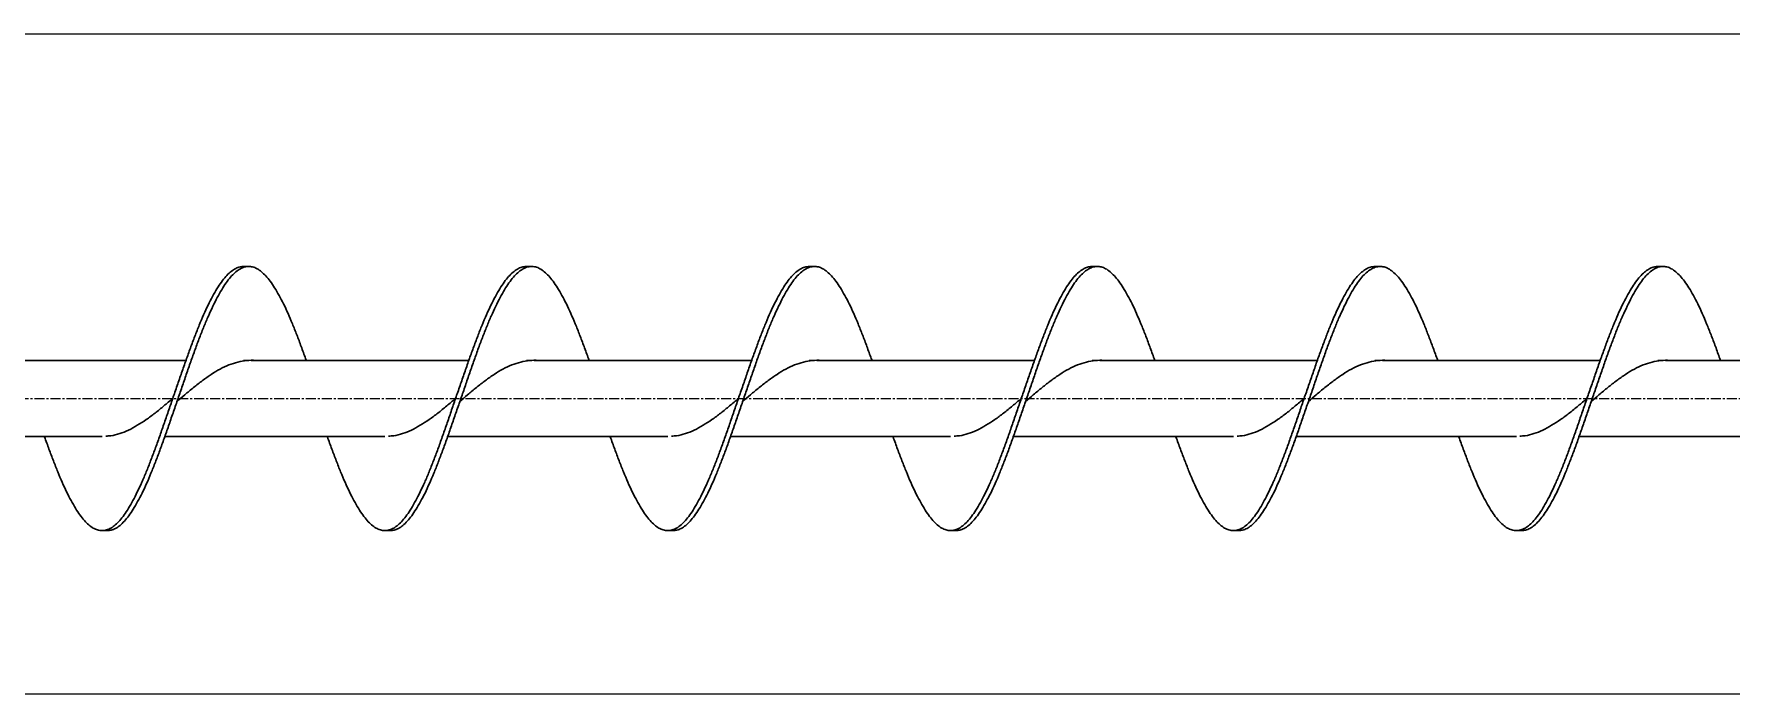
# Model space of a CAD drawing. Header units: millimetres. Extents: x 438860 to 442520, y -109839 to -107350.
# Drawn here: x 440102 to 441182, y -107770 to -107350 of the extents above; entities that cross this region are included whole.
import ezdxf
from ezdxf.lldxf.tags import DXFTag

# ---------------------------------------------------------------- set-up
doc = ezdxf.new("R2010")
doc.units = ezdxf.units.MM
doc.linetypes.add('CENTER', pattern=[50.8, 31.75, -6.35, 6.35, -6.35])
doc.layers.add('CENTRO', color=3, linetype='CENTER', lineweight=9)
doc.layers.add('CONTORNO 02', color=5, linetype='CONTINUOUS', lineweight=30)
doc.layers.add('TRACEJADA 02', color=2, linetype='DASHED')
tags = doc.linetypes.add('DASHED', pattern=[19.05, 12.7, -6.35]).pattern_tags.tags
tags[6:7] = [DXFTag(74, 4), DXFTag(75, 0), DXFTag(340, '0'), DXFTag(46, 0.0), DXFTag(50, 0.0), DXFTag(44, 0.0), DXFTag(45, 0.0)]
tags[4:5] = [DXFTag(74, 4), DXFTag(75, 0), DXFTag(340, '0'), DXFTag(46, 0.0), DXFTag(50, 0.0), DXFTag(44, 0.0), DXFTag(45, 0.0)]

msp = doc.modelspace()

# ---------------------------------------------------------------- linework, layer by layer
at = {"layer": 'CENTRO', "ltscale": 0.2}
msp.add_line((439015.7, -107582), (442305.7, -107582), dxfattribs=at)
at = {"layer": 'CONTORNO 02'}
for p, q in [((440199.1, -107557.8), (440060.7, -107557.8)), ((440237.8, -107557.8), (440235.8, -107557.8)), ((440379.1, -107557.8), (440240.7, -107557.8)), ((440417.8, -107557.8), (440415.8, -107557.8)), ((440559.1, -107557.8), (440420.7, -107557.8)), ((440597.8, -107557.8), (440595.8, -107557.8)), ((440739.1, -107557.8), (440600.7, -107557.8)), ((440777.8, -107557.8), (440775.8, -107557.8)), ((440919.1, -107557.8), (440780.7, -107557.8)), ((440957.8, -107557.8), (440955.8, -107557.8)), ((441099.1, -107557.8), (440960.7, -107557.8)), ((441137.8, -107557.8), (441135.8, -107557.8)), ((441279.1, -107557.8), (441140.7, -107557.8)), ((440005.8, -107606.1), (440145.8, -107606.1)), ((440185.8, -107606.1), (440325.8, -107606.1)), ((440365.8, -107606.1), (440505.8, -107606.1)), ((440545.8, -107606.1), (440685.8, -107606.1)), ((440725.8, -107606.1), (440865.8, -107606.1)), ((440905.8, -107606.1), (441045.8, -107606.1)), ((441085.8, -107606.1), (441225.8, -107606.1))]:
    msp.add_line(p, q, dxfattribs=at)
for points, knots in [([(440235.7, -107498), (440234.8, -107498), (440232.9, -107498.2), (440230.1, -107499.5), (440227.3, -107501.5), (440224.5, -107504.2), (440221.7, -107507.8), (440218.9, -107512), (440216.1, -107516.9), (440213.2, -107522.5), (440210.4, -107528.6), (440207.6, -107535.2), (440204.8, -107542.3), (440202, -107549.8), (440199.2, -107557.5), (440196.4, -107565.6), (440193.6, -107573.7), (440190.7, -107582), (440187.9, -107590.2), (440185.1, -107598.4), (440182.3, -107606.4), (440179.5, -107614.2), (440176.7, -107621.6), (440173.9, -107628.7), (440171.1, -107635.3), (440168.2, -107641.5), (440165.4, -107647), (440162.6, -107651.9), (440159.8, -107656.2), (440157, -107659.7), (440154.2, -107662.5), (440151.4, -107664.5), (440148.6, -107665.7), (440145.7, -107666.1), (440142.9, -107665.7), (440140.1, -107664.5), (440137.3, -107662.5), (440134.5, -107659.7), (440131.7, -107656.2), (440128.9, -107651.9), (440126.1, -107647), (440123.2, -107641.5), (440120.4, -107635.3), (440117.6, -107628.7), (440114.8, -107621.6), (440112, -107614.2), (440110.1, -107608.9), (440109.1, -107606.2), (440109.1, -107606.1)], [0, 0, 0, 0, 0.022207, 0.044413, 0.06662, 0.088826, 0.111033, 0.133239, 0.155446, 0.177652, 0.199859, 0.222066, 0.244272, 0.266479, 0.288685, 0.310892, 0.333098, 0.355305, 0.377511, 0.399718, 0.421925, 0.444131, 0.466338, 0.488544, 0.510751, 0.532957, 0.555164, 0.57737, 0.599577, 0.621784, 0.64399, 0.666197, 0.688403, 0.71061, 0.732816, 0.755023, 0.777229, 0.799436, 0.821642, 0.843849, 0.866056, 0.888262, 0.910468, 0.932675, 0.954883, 0.977089, 0.999293, 1, 1, 1, 1]), ([(440275.8, -107557.8), (440275.6, -107557.4), (440274.5, -107554.4), (440272.5, -107548.8), (440269.7, -107541.4), (440266.9, -107534.4), (440264.1, -107527.8), (440261.3, -107521.7), (440258.4, -107516.3), (440255.6, -107511.4), (440252.8, -107507.3), (440250, -107503.8), (440247.2, -107501.2), (440244.4, -107499.2), (440241.6, -107498.1), (440238.8, -107497.8), (440235.9, -107498.3), (440233.1, -107499.7), (440230.3, -107501.8), (440227.5, -107504.6), (440224.7, -107508.3), (440221.9, -107512.6), (440219.1, -107517.6), (440216.3, -107523.2), (440213.4, -107529.4), (440210.6, -107536.1), (440207.8, -107543.2), (440205, -107550.7), (440202.2, -107558.5), (440199.4, -107566.6), (440196.6, -107574.7), (440193.8, -107583), (440190.9, -107591.2), (440188.1, -107599.4), (440185.3, -107607.4), (440182.5, -107615.1), (440179.7, -107622.5), (440176.9, -107629.6), (440174.1, -107636.1), (440171.3, -107642.2), (440168.4, -107647.7), (440165.6, -107652.5), (440162.8, -107656.7), (440160, -107660.1), (440157.2, -107662.8), (440154.4, -107664.7), (440151.7, -107665.8), (440149.9, -107665.9), (440149.1, -107665.9)], [0, 0, 0, 0, 0.003444, 0.025642, 0.047843, 0.070045, 0.092246, 0.114446, 0.136647, 0.158848, 0.181048, 0.203249, 0.22545, 0.24765, 0.269851, 0.292052, 0.314253, 0.336453, 0.358654, 0.380855, 0.403055, 0.425256, 0.447457, 0.469657, 0.491858, 0.514059, 0.53626, 0.55846, 0.580661, 0.602862, 0.625062, 0.647263, 0.669464, 0.691665, 0.713865, 0.736066, 0.758267, 0.780467, 0.802668, 0.824869, 0.84707, 0.86927, 0.891471, 0.913672, 0.935872, 0.958073, 0.980274, 1, 1, 1, 1]), ([(440239.1, -107498), (440238.5, -107498), (440237.4, -107498), (440236.3, -107498), (440235.7, -107498)], [0, 0, 0, 0, 0.5000007, 1, 1, 1, 1]), ([(440415.7, -107498), (440414.8, -107498), (440412.9, -107498.2), (440410.1, -107499.5), (440407.3, -107501.5), (440404.5, -107504.2), (440401.7, -107507.8), (440398.9, -107512), (440396.1, -107516.9), (440393.2, -107522.5), (440390.4, -107528.6), (440387.6, -107535.2), (440384.8, -107542.3), (440382, -107549.8), (440379.2, -107557.5), (440376.4, -107565.6), (440373.6, -107573.7), (440370.7, -107582), (440367.9, -107590.2), (440365.1, -107598.4), (440362.3, -107606.4), (440359.5, -107614.2), (440356.7, -107621.6), (440353.9, -107628.7), (440351.1, -107635.3), (440348.2, -107641.5), (440345.4, -107647), (440342.6, -107651.9), (440339.8, -107656.2), (440337, -107659.7), (440334.2, -107662.5), (440331.4, -107664.5), (440328.6, -107665.7), (440325.7, -107666.1), (440322.9, -107665.7), (440320.1, -107664.5), (440317.3, -107662.5), (440314.5, -107659.7), (440311.7, -107656.2), (440308.9, -107651.9), (440306.1, -107647), (440303.2, -107641.5), (440300.4, -107635.3), (440297.6, -107628.7), (440294.8, -107621.6), (440292, -107614.2), (440290.1, -107608.9), (440289.1, -107606.2), (440289.1, -107606.1)], [0, 0, 0, 0, 0.022207, 0.044413, 0.06662, 0.088826, 0.111033, 0.133239, 0.155446, 0.177652, 0.199859, 0.222066, 0.244272, 0.266479, 0.288685, 0.310892, 0.333098, 0.355305, 0.377511, 0.399718, 0.421925, 0.444131, 0.466338, 0.488544, 0.510751, 0.532957, 0.555164, 0.57737, 0.599577, 0.621784, 0.64399, 0.666197, 0.688403, 0.71061, 0.732816, 0.755023, 0.777229, 0.799436, 0.821642, 0.843849, 0.866056, 0.888262, 0.910468, 0.932675, 0.954883, 0.977089, 0.999293, 1, 1, 1, 1]), ([(440455.8, -107557.8), (440455.6, -107557.4), (440454.5, -107554.4), (440452.5, -107548.8), (440449.7, -107541.4), (440446.9, -107534.4), (440444.1, -107527.8), (440441.3, -107521.7), (440438.4, -107516.3), (440435.6, -107511.4), (440432.8, -107507.3), (440430, -107503.8), (440427.2, -107501.2), (440424.4, -107499.2), (440421.6, -107498.1), (440418.8, -107497.8), (440415.9, -107498.3), (440413.1, -107499.7), (440410.3, -107501.8), (440407.5, -107504.6), (440404.7, -107508.3), (440401.9, -107512.6), (440399.1, -107517.6), (440396.3, -107523.2), (440393.4, -107529.4), (440390.6, -107536.1), (440387.8, -107543.2), (440385, -107550.7), (440382.2, -107558.5), (440379.4, -107566.6), (440376.6, -107574.7), (440373.8, -107583), (440370.9, -107591.2), (440368.1, -107599.4), (440365.3, -107607.4), (440362.5, -107615.1), (440359.7, -107622.5), (440356.9, -107629.6), (440354.1, -107636.1), (440351.3, -107642.2), (440348.4, -107647.7), (440345.6, -107652.5), (440342.8, -107656.7), (440340, -107660.1), (440337.2, -107662.8), (440334.4, -107664.7), (440331.7, -107665.8), (440329.9, -107665.9), (440329.1, -107665.9)], [0, 0, 0, 0, 0.003444, 0.025642, 0.047843, 0.070045, 0.092246, 0.114446, 0.136647, 0.158848, 0.181048, 0.203249, 0.22545, 0.24765, 0.269851, 0.292052, 0.314253, 0.336453, 0.358654, 0.380855, 0.403055, 0.425256, 0.447457, 0.469657, 0.491858, 0.514059, 0.53626, 0.55846, 0.580661, 0.602862, 0.625062, 0.647263, 0.669464, 0.691665, 0.713865, 0.736066, 0.758267, 0.780467, 0.802668, 0.824869, 0.84707, 0.86927, 0.891471, 0.913672, 0.935872, 0.958073, 0.980274, 1, 1, 1, 1]), ([(440419.1, -107498), (440418.5, -107498), (440417.4, -107498), (440416.3, -107498), (440415.7, -107498)], [0, 0, 0, 0, 0.5000007, 1, 1, 1, 1]), ([(440595.7, -107498), (440594.8, -107498), (440592.9, -107498.2), (440590.1, -107499.5), (440587.3, -107501.5), (440584.5, -107504.2), (440581.7, -107507.8), (440578.9, -107512), (440576.1, -107516.9), (440573.2, -107522.5), (440570.4, -107528.6), (440567.6, -107535.2), (440564.8, -107542.3), (440562, -107549.8), (440559.2, -107557.5), (440556.4, -107565.6), (440553.6, -107573.7), (440550.7, -107582), (440547.9, -107590.2), (440545.1, -107598.4), (440542.3, -107606.4), (440539.5, -107614.2), (440536.7, -107621.6), (440533.9, -107628.7), (440531.1, -107635.3), (440528.2, -107641.5), (440525.4, -107647), (440522.6, -107651.9), (440519.8, -107656.2), (440517, -107659.7), (440514.2, -107662.5), (440511.4, -107664.5), (440508.6, -107665.7), (440505.7, -107666.1), (440502.9, -107665.7), (440500.1, -107664.5), (440497.3, -107662.5), (440494.5, -107659.7), (440491.7, -107656.2), (440488.9, -107651.9), (440486.1, -107647), (440483.2, -107641.5), (440480.4, -107635.3), (440477.6, -107628.7), (440474.8, -107621.6), (440472, -107614.2), (440470.1, -107608.9), (440469.1, -107606.2), (440469.1, -107606.1)], [0, 0, 0, 0, 0.0222066, 0.0444131, 0.0666197, 0.0888262, 0.1110328, 0.1332393, 0.1554459, 0.1776524, 0.199859, 0.2220656, 0.2442721, 0.2664786, 0.2886852, 0.3108918, 0.3330983, 0.3553049, 0.3775114, 0.399718, 0.4219245, 0.4441311, 0.4663376, 0.4885442, 0.5107508, 0.5329573, 0.5551639, 0.5773704, 0.599577, 0.6217835, 0.6439901, 0.6661966, 0.6884032, 0.7106097, 0.7328163, 0.7550228, 0.7772294, 0.799436, 0.8216424, 0.843849, 0.8660558, 0.8882624, 0.9104684, 0.9326749, 0.9548827, 0.9770893, 0.9992932, 1, 1, 1, 1]), ([(440635.8, -107557.8), (440635.6, -107557.4), (440634.5, -107554.4), (440632.5, -107548.8), (440629.7, -107541.4), (440626.9, -107534.4), (440624.1, -107527.8), (440621.3, -107521.7), (440618.4, -107516.3), (440615.6, -107511.4), (440612.8, -107507.3), (440610, -107503.8), (440607.2, -107501.2), (440604.4, -107499.2), (440601.6, -107498.1), (440598.8, -107497.8), (440595.9, -107498.3), (440593.1, -107499.7), (440590.3, -107501.8), (440587.5, -107504.6), (440584.7, -107508.3), (440581.9, -107512.6), (440579.1, -107517.6), (440576.3, -107523.2), (440573.4, -107529.4), (440570.6, -107536.1), (440567.8, -107543.2), (440565, -107550.7), (440562.2, -107558.5), (440559.4, -107566.6), (440556.6, -107574.7), (440553.8, -107583), (440550.9, -107591.2), (440548.1, -107599.4), (440545.3, -107607.4), (440542.5, -107615.1), (440539.7, -107622.5), (440536.9, -107629.6), (440534.1, -107636.1), (440531.3, -107642.2), (440528.4, -107647.7), (440525.6, -107652.5), (440522.8, -107656.7), (440520, -107660.1), (440517.2, -107662.8), (440514.4, -107664.7), (440511.7, -107665.8), (440509.9, -107665.9), (440509.1, -107665.9)], [0, 0, 0, 0, 0.0034444, 0.0256423, 0.0478432, 0.0700451, 0.0922457, 0.1144459, 0.1366467, 0.1588476, 0.1810483, 0.2032489, 0.2254497, 0.2476504, 0.2698511, 0.2920518, 0.3142525, 0.3364532, 0.3586539, 0.3808546, 0.4030554, 0.4252561, 0.4474568, 0.4696575, 0.4918582, 0.5140589, 0.5362596, 0.5584603, 0.580661, 0.6028617, 0.6250624, 0.6472632, 0.6694639, 0.6916646, 0.7138653, 0.736066, 0.7582667, 0.7804674, 0.8026681, 0.8248688, 0.8470695, 0.8692703, 0.891471, 0.9136717, 0.9358724, 0.9580731, 0.9802738, 1, 1, 1, 1]), ([(440599.1, -107498), (440598.5, -107498), (440597.4, -107498), (440596.3, -107498), (440595.7, -107498)], [0, 0, 0, 0, 0.5000007, 1, 1, 1, 1]), ([(440775.7, -107498), (440774.8, -107498), (440772.9, -107498.2), (440770.1, -107499.5), (440767.3, -107501.5), (440764.5, -107504.2), (440761.7, -107507.8), (440758.9, -107512), (440756.1, -107516.9), (440753.2, -107522.5), (440750.4, -107528.6), (440747.6, -107535.2), (440744.8, -107542.3), (440742, -107549.8), (440739.2, -107557.5), (440736.4, -107565.6), (440733.6, -107573.7), (440730.7, -107582), (440727.9, -107590.2), (440725.1, -107598.4), (440722.3, -107606.4), (440719.5, -107614.2), (440716.7, -107621.6), (440713.9, -107628.7), (440711.1, -107635.3), (440708.2, -107641.5), (440705.4, -107647), (440702.6, -107651.9), (440699.8, -107656.2), (440697, -107659.7), (440694.2, -107662.5), (440691.4, -107664.5), (440688.6, -107665.7), (440685.7, -107666.1), (440682.9, -107665.7), (440680.1, -107664.5), (440677.3, -107662.5), (440674.5, -107659.7), (440671.7, -107656.2), (440668.9, -107651.9), (440666.1, -107647), (440663.2, -107641.5), (440660.4, -107635.3), (440657.6, -107628.7), (440654.8, -107621.6), (440652, -107614.2), (440650.1, -107608.9), (440649.1, -107606.2), (440649.1, -107606.1)], [0, 0, 0, 0, 0.022207, 0.044413, 0.06662, 0.088826, 0.111033, 0.133239, 0.155446, 0.177652, 0.199859, 0.222066, 0.244272, 0.266479, 0.288685, 0.310892, 0.333098, 0.355305, 0.377511, 0.399718, 0.421925, 0.444131, 0.466338, 0.488544, 0.510751, 0.532957, 0.555164, 0.57737, 0.599577, 0.621784, 0.64399, 0.666197, 0.688403, 0.71061, 0.732816, 0.755023, 0.777229, 0.799436, 0.821642, 0.843849, 0.866056, 0.888262, 0.910468, 0.932675, 0.954883, 0.977089, 0.999293, 1, 1, 1, 1]), ([(440815.8, -107557.8), (440815.6, -107557.4), (440814.5, -107554.4), (440812.5, -107548.8), (440809.7, -107541.4), (440806.9, -107534.4), (440804.1, -107527.8), (440801.3, -107521.7), (440798.4, -107516.3), (440795.6, -107511.4), (440792.8, -107507.3), (440790, -107503.8), (440787.2, -107501.2), (440784.4, -107499.2), (440781.6, -107498.1), (440778.8, -107497.8), (440775.9, -107498.3), (440773.1, -107499.7), (440770.3, -107501.8), (440767.5, -107504.6), (440764.7, -107508.3), (440761.9, -107512.6), (440759.1, -107517.6), (440756.3, -107523.2), (440753.4, -107529.4), (440750.6, -107536.1), (440747.8, -107543.2), (440745, -107550.7), (440742.2, -107558.5), (440739.4, -107566.6), (440736.6, -107574.7), (440733.8, -107583), (440730.9, -107591.2), (440728.1, -107599.4), (440725.3, -107607.4), (440722.5, -107615.1), (440719.7, -107622.5), (440716.9, -107629.6), (440714.1, -107636.1), (440711.3, -107642.2), (440708.4, -107647.7), (440705.6, -107652.5), (440702.8, -107656.7), (440700, -107660.1), (440697.2, -107662.8), (440694.4, -107664.7), (440691.7, -107665.8), (440689.9, -107665.9), (440689.1, -107665.9)], [0, 0, 0, 0, 0.003444, 0.025642, 0.047843, 0.070045, 0.092246, 0.114446, 0.136647, 0.158848, 0.181048, 0.203249, 0.22545, 0.24765, 0.269851, 0.292052, 0.314253, 0.336453, 0.358654, 0.380855, 0.403055, 0.425256, 0.447457, 0.469657, 0.491858, 0.514059, 0.53626, 0.55846, 0.580661, 0.602862, 0.625062, 0.647263, 0.669464, 0.691665, 0.713865, 0.736066, 0.758267, 0.780467, 0.802668, 0.824869, 0.84707, 0.86927, 0.891471, 0.913672, 0.935872, 0.958073, 0.980274, 1, 1, 1, 1]), ([(440779.1, -107498), (440778.5, -107498), (440777.4, -107498), (440776.3, -107498), (440775.7, -107498)], [0, 0, 0, 0, 0.500001, 1, 1, 1, 1]), ([(440955.7, -107498), (440954.8, -107498), (440952.9, -107498.2), (440950.1, -107499.5), (440947.3, -107501.5), (440944.5, -107504.2), (440941.7, -107507.8), (440938.9, -107512), (440936.1, -107516.9), (440933.2, -107522.5), (440930.4, -107528.6), (440927.6, -107535.2), (440924.8, -107542.3), (440922, -107549.8), (440919.2, -107557.5), (440916.4, -107565.6), (440913.6, -107573.7), (440910.7, -107582), (440907.9, -107590.2), (440905.1, -107598.4), (440902.3, -107606.4), (440899.5, -107614.2), (440896.7, -107621.6), (440893.9, -107628.7), (440891.1, -107635.3), (440888.2, -107641.5), (440885.4, -107647), (440882.6, -107651.9), (440879.8, -107656.2), (440877, -107659.7), (440874.2, -107662.5), (440871.4, -107664.5), (440868.6, -107665.7), (440865.7, -107666.1), (440862.9, -107665.7), (440860.1, -107664.5), (440857.3, -107662.5), (440854.5, -107659.7), (440851.7, -107656.2), (440848.9, -107651.9), (440846.1, -107647), (440843.2, -107641.5), (440840.4, -107635.3), (440837.6, -107628.7), (440834.8, -107621.6), (440832, -107614.2), (440830.1, -107608.9), (440829.1, -107606.2), (440829.1, -107606.1)], [0, 0, 0, 0, 0.022207, 0.044413, 0.06662, 0.088826, 0.111033, 0.133239, 0.155446, 0.177652, 0.199859, 0.222066, 0.244272, 0.266479, 0.288685, 0.310892, 0.333098, 0.355305, 0.377511, 0.399718, 0.421925, 0.444131, 0.466338, 0.488544, 0.510751, 0.532957, 0.555164, 0.57737, 0.599577, 0.621784, 0.64399, 0.666197, 0.688403, 0.71061, 0.732816, 0.755023, 0.777229, 0.799436, 0.821642, 0.843849, 0.866056, 0.888262, 0.910468, 0.932675, 0.954883, 0.977089, 0.999293, 1, 1, 1, 1]), ([(440995.8, -107557.8), (440995.6, -107557.4), (440994.5, -107554.4), (440992.5, -107548.8), (440989.7, -107541.4), (440986.9, -107534.4), (440984.1, -107527.8), (440981.3, -107521.7), (440978.4, -107516.3), (440975.6, -107511.4), (440972.8, -107507.3), (440970, -107503.8), (440967.2, -107501.2), (440964.4, -107499.2), (440961.6, -107498.1), (440958.8, -107497.8), (440955.9, -107498.3), (440953.1, -107499.7), (440950.3, -107501.8), (440947.5, -107504.6), (440944.7, -107508.3), (440941.9, -107512.6), (440939.1, -107517.6), (440936.3, -107523.2), (440933.4, -107529.4), (440930.6, -107536.1), (440927.8, -107543.2), (440925, -107550.7), (440922.2, -107558.5), (440919.4, -107566.6), (440916.6, -107574.7), (440913.8, -107583), (440910.9, -107591.2), (440908.1, -107599.4), (440905.3, -107607.4), (440902.5, -107615.1), (440899.7, -107622.5), (440896.9, -107629.6), (440894.1, -107636.1), (440891.3, -107642.2), (440888.4, -107647.7), (440885.6, -107652.5), (440882.8, -107656.7), (440880, -107660.1), (440877.2, -107662.8), (440874.4, -107664.7), (440871.7, -107665.8), (440869.9, -107665.9), (440869.1, -107665.9)], [0, 0, 0, 0, 0.0034444, 0.0256423, 0.0478432, 0.0700451, 0.0922457, 0.1144459, 0.1366467, 0.1588476, 0.1810483, 0.2032489, 0.2254497, 0.2476504, 0.2698511, 0.2920518, 0.3142525, 0.3364532, 0.3586539, 0.3808546, 0.4030554, 0.4252561, 0.4474568, 0.4696575, 0.4918582, 0.5140589, 0.5362596, 0.5584603, 0.580661, 0.6028617, 0.6250624, 0.6472632, 0.6694639, 0.6916646, 0.7138653, 0.736066, 0.7582667, 0.7804674, 0.8026681, 0.8248688, 0.8470695, 0.8692703, 0.891471, 0.9136717, 0.9358724, 0.9580731, 0.9802738, 1, 1, 1, 1]), ([(440959.1, -107498), (440958.5, -107498), (440957.4, -107498), (440956.3, -107498), (440955.7, -107498)], [0, 0, 0, 0, 0.500001, 1, 1, 1, 1]), ([(441135.7, -107498), (441134.8, -107498), (441132.9, -107498.2), (441130.1, -107499.5), (441127.3, -107501.5), (441124.5, -107504.2), (441121.7, -107507.8), (441118.9, -107512), (441116.1, -107516.9), (441113.2, -107522.5), (441110.4, -107528.6), (441107.6, -107535.2), (441104.8, -107542.3), (441102, -107549.8), (441099.2, -107557.5), (441096.4, -107565.6), (441093.6, -107573.7), (441090.7, -107582), (441087.9, -107590.2), (441085.1, -107598.4), (441082.3, -107606.4), (441079.5, -107614.2), (441076.7, -107621.6), (441073.9, -107628.7), (441071.1, -107635.3), (441068.2, -107641.5), (441065.4, -107647), (441062.6, -107651.9), (441059.8, -107656.2), (441057, -107659.7), (441054.2, -107662.5), (441051.4, -107664.5), (441048.6, -107665.7), (441045.7, -107666.1), (441042.9, -107665.7), (441040.1, -107664.5), (441037.3, -107662.5), (441034.5, -107659.7), (441031.7, -107656.2), (441028.9, -107651.9), (441026.1, -107647), (441023.2, -107641.5), (441020.4, -107635.3), (441017.6, -107628.7), (441014.8, -107621.6), (441012, -107614.2), (441010.1, -107608.9), (441009.1, -107606.2), (441009.1, -107606.1)], [0, 0, 0, 0, 0.0222066, 0.0444131, 0.0666197, 0.0888262, 0.1110328, 0.1332393, 0.1554459, 0.1776524, 0.199859, 0.2220656, 0.2442721, 0.2664786, 0.2886852, 0.3108918, 0.3330983, 0.3553049, 0.3775114, 0.399718, 0.4219245, 0.4441311, 0.4663376, 0.4885442, 0.5107508, 0.5329573, 0.5551639, 0.5773704, 0.599577, 0.6217835, 0.6439901, 0.6661966, 0.6884032, 0.7106097, 0.7328163, 0.7550228, 0.7772294, 0.799436, 0.8216424, 0.843849, 0.8660558, 0.8882624, 0.9104684, 0.9326749, 0.9548827, 0.9770893, 0.9992932, 1, 1, 1, 1]), ([(441175.8, -107557.8), (441175.6, -107557.4), (441174.5, -107554.4), (441172.5, -107548.8), (441169.7, -107541.4), (441166.9, -107534.4), (441164.1, -107527.8), (441161.3, -107521.7), (441158.4, -107516.3), (441155.6, -107511.4), (441152.8, -107507.3), (441150, -107503.8), (441147.2, -107501.2), (441144.4, -107499.2), (441141.6, -107498.1), (441138.8, -107497.8), (441135.9, -107498.3), (441133.1, -107499.7), (441130.3, -107501.8), (441127.5, -107504.6), (441124.7, -107508.3), (441121.9, -107512.6), (441119.1, -107517.6), (441116.3, -107523.2), (441113.4, -107529.4), (441110.6, -107536.1), (441107.8, -107543.2), (441105, -107550.7), (441102.2, -107558.5), (441099.4, -107566.6), (441096.6, -107574.7), (441093.8, -107583), (441090.9, -107591.2), (441088.1, -107599.4), (441085.3, -107607.4), (441082.5, -107615.1), (441079.7, -107622.5), (441076.9, -107629.6), (441074.1, -107636.1), (441071.3, -107642.2), (441068.4, -107647.7), (441065.6, -107652.5), (441062.8, -107656.7), (441060, -107660.1), (441057.2, -107662.8), (441054.4, -107664.7), (441051.7, -107665.8), (441049.9, -107665.9), (441049.1, -107665.9)], [0, 0, 0, 0, 0.003444, 0.025642, 0.047843, 0.070045, 0.092246, 0.114446, 0.136647, 0.158848, 0.181048, 0.203249, 0.22545, 0.24765, 0.269851, 0.292052, 0.314253, 0.336453, 0.358654, 0.380855, 0.403055, 0.425256, 0.447457, 0.469657, 0.491858, 0.514059, 0.53626, 0.55846, 0.580661, 0.602862, 0.625062, 0.647263, 0.669464, 0.691665, 0.713865, 0.736066, 0.758267, 0.780467, 0.802668, 0.824869, 0.84707, 0.86927, 0.891471, 0.913672, 0.935872, 0.958073, 0.980274, 1, 1, 1, 1]), ([(441139.1, -107498), (441138.5, -107498), (441137.4, -107498), (441136.3, -107498), (441135.7, -107498)], [0, 0, 0, 0, 0.500001, 1, 1, 1, 1]), ([(440193.5, -107583.8), (440195.1, -107582.4), (440198.6, -107579.4), (440204, -107574.9), (440209.7, -107570.5), (440215.3, -107566.5), (440220.9, -107563.1), (440226.5, -107560.5), (440232.2, -107558.6), (440237.8, -107557.8), (440241.6, -107557.5), (440243.5, -107557.8), (440243.5, -107557.8)], [0, 0, 0, 0, 0.098957, 0.211433, 0.323909, 0.436384, 0.54886, 0.661336, 0.773813, 0.886288, 0.998762, 1, 1, 1, 1]), ([(440373.5, -107583.8), (440375.1, -107582.4), (440378.6, -107579.4), (440384, -107574.9), (440389.7, -107570.5), (440395.3, -107566.5), (440400.9, -107563.1), (440406.5, -107560.5), (440412.2, -107558.6), (440417.8, -107557.8), (440421.6, -107557.5), (440423.5, -107557.8), (440423.5, -107557.8)], [0, 0, 0, 0, 0.098957, 0.211433, 0.323909, 0.436384, 0.54886, 0.661336, 0.773813, 0.886288, 0.998762, 1, 1, 1, 1]), ([(440553.5, -107583.8), (440555.1, -107582.4), (440558.6, -107579.4), (440564, -107574.9), (440569.7, -107570.5), (440575.3, -107566.5), (440580.9, -107563.1), (440586.5, -107560.5), (440592.2, -107558.6), (440597.8, -107557.8), (440601.6, -107557.5), (440603.5, -107557.8), (440603.5, -107557.8)], [0, 0, 0, 0, 0.098957, 0.211433, 0.323909, 0.436384, 0.54886, 0.661336, 0.773813, 0.886288, 0.998762, 1, 1, 1, 1]), ([(440733.5, -107583.8), (440735.1, -107582.4), (440738.6, -107579.4), (440744, -107574.9), (440749.7, -107570.5), (440755.3, -107566.5), (440760.9, -107563.1), (440766.5, -107560.5), (440772.2, -107558.6), (440777.8, -107557.8), (440781.6, -107557.5), (440783.5, -107557.8), (440783.5, -107557.8)], [0, 0, 0, 0, 0.098957, 0.211433, 0.3239088, 0.4363844, 0.5488596, 0.6613358, 0.7738126, 0.8862882, 0.9987616, 1, 1, 1, 1]), ([(440913.5, -107583.8), (440915.1, -107582.4), (440918.6, -107579.4), (440924, -107574.9), (440929.7, -107570.5), (440935.3, -107566.5), (440940.9, -107563.1), (440946.5, -107560.5), (440952.2, -107558.6), (440957.8, -107557.8), (440961.6, -107557.5), (440963.5, -107557.8), (440963.5, -107557.8)], [0, 0, 0, 0, 0.098957, 0.211433, 0.323909, 0.436384, 0.54886, 0.661336, 0.773813, 0.886288, 0.998762, 1, 1, 1, 1]), ([(441093.5, -107583.8), (441095.1, -107582.4), (441098.6, -107579.4), (441104, -107574.9), (441109.7, -107570.5), (441115.3, -107566.5), (441120.9, -107563.1), (441126.5, -107560.5), (441132.2, -107558.6), (441137.8, -107557.8), (441141.6, -107557.5), (441143.5, -107557.8), (441143.5, -107557.8)], [0, 0, 0, 0, 0.098957, 0.211433, 0.323909, 0.436384, 0.54886, 0.661336, 0.773813, 0.886288, 0.998762, 1, 1, 1, 1]), ([(440148.1, -107605.9), (440149.2, -107605.8), (440152.2, -107605.7), (440157, -107604.4), (440162.6, -107602.2), (440168.2, -107599.1), (440173.9, -107595.5), (440179.5, -107591.3), (440185.1, -107586.7), (440188.9, -107583.5), (440190.7, -107582)], [0, 0, 0, 0, 0.076876, 0.208752, 0.340627, 0.472501, 0.604375, 0.73625, 0.868125, 1, 1, 1, 1]), ([(440328.1, -107605.9), (440329.2, -107605.8), (440332.2, -107605.7), (440337, -107604.4), (440342.6, -107602.2), (440348.2, -107599.1), (440353.9, -107595.5), (440359.5, -107591.3), (440365.1, -107586.7), (440368.9, -107583.5), (440370.7, -107582)], [0, 0, 0, 0, 0.076876, 0.208752, 0.340627, 0.472501, 0.604375, 0.73625, 0.868125, 1, 1, 1, 1]), ([(440508.1, -107605.9), (440509.2, -107605.8), (440512.2, -107605.7), (440517, -107604.4), (440522.6, -107602.2), (440528.2, -107599.1), (440533.9, -107595.5), (440539.5, -107591.3), (440545.1, -107586.7), (440548.9, -107583.5), (440550.7, -107582)], [0, 0, 0, 0, 0.076876, 0.208752, 0.340627, 0.472501, 0.604375, 0.73625, 0.868125, 1, 1, 1, 1]), ([(440688.1, -107605.9), (440689.2, -107605.8), (440692.2, -107605.7), (440697, -107604.4), (440702.6, -107602.2), (440708.2, -107599.1), (440713.9, -107595.5), (440719.5, -107591.3), (440725.1, -107586.7), (440728.9, -107583.5), (440730.7, -107582)], [0, 0, 0, 0, 0.076876, 0.208752, 0.340627, 0.472501, 0.604375, 0.73625, 0.868125, 1, 1, 1, 1]), ([(440868.1, -107605.9), (440869.2, -107605.8), (440872.2, -107605.7), (440877, -107604.4), (440882.6, -107602.2), (440888.2, -107599.1), (440893.9, -107595.5), (440899.5, -107591.3), (440905.1, -107586.7), (440908.9, -107583.5), (440910.7, -107582)], [0, 0, 0, 0, 0.076876, 0.208752, 0.340627, 0.472501, 0.604375, 0.73625, 0.868125, 1, 1, 1, 1]), ([(441048.1, -107605.9), (441049.2, -107605.8), (441052.2, -107605.7), (441057, -107604.4), (441062.6, -107602.2), (441068.2, -107599.1), (441073.9, -107595.5), (441079.5, -107591.3), (441085.1, -107586.7), (441088.9, -107583.5), (441090.7, -107582)], [0, 0, 0, 0, 0.0768757, 0.2087518, 0.3406267, 0.4725009, 0.6043754, 0.7362504, 0.8681253, 1, 1, 1, 1]), ([(440145.7, -107666), (440146.3, -107666), (440147.4, -107666), (440148.5, -107666), (440149.1, -107666)], [0, 0, 0, 0, 0.499999, 1, 1, 1, 1]), ([(440325.7, -107666), (440326.3, -107666), (440327.4, -107666), (440328.5, -107666), (440329.1, -107666)], [0, 0, 0, 0, 0.499999, 1, 1, 1, 1]), ([(440505.7, -107666), (440506.3, -107666), (440507.4, -107666), (440508.5, -107666), (440509.1, -107666)], [0, 0, 0, 0, 0.499999, 1, 1, 1, 1]), ([(440685.7, -107666), (440686.3, -107666), (440687.4, -107666), (440688.5, -107666), (440689.1, -107666)], [0, 0, 0, 0, 0.499999, 1, 1, 1, 1]), ([(440865.7, -107666), (440866.3, -107666), (440867.4, -107666), (440868.5, -107666), (440869.1, -107666)], [0, 0, 0, 0, 0.499999, 1, 1, 1, 1]), ([(441045.7, -107666), (441046.3, -107666), (441047.4, -107666), (441048.5, -107666), (441049.1, -107666)], [0, 0, 0, 0, 0.499999, 1, 1, 1, 1])]:
    msp.add_open_spline(points, degree=3, knots=knots, dxfattribs=at)
at = {"layer": 'TRACEJADA 02'}
msp.add_lwpolyline([(438860, -107350), (442520, -107350), (442520, -107770), (438860, -107770)], close=True, dxfattribs=at)

doc.saveas('drawing.dxf')
